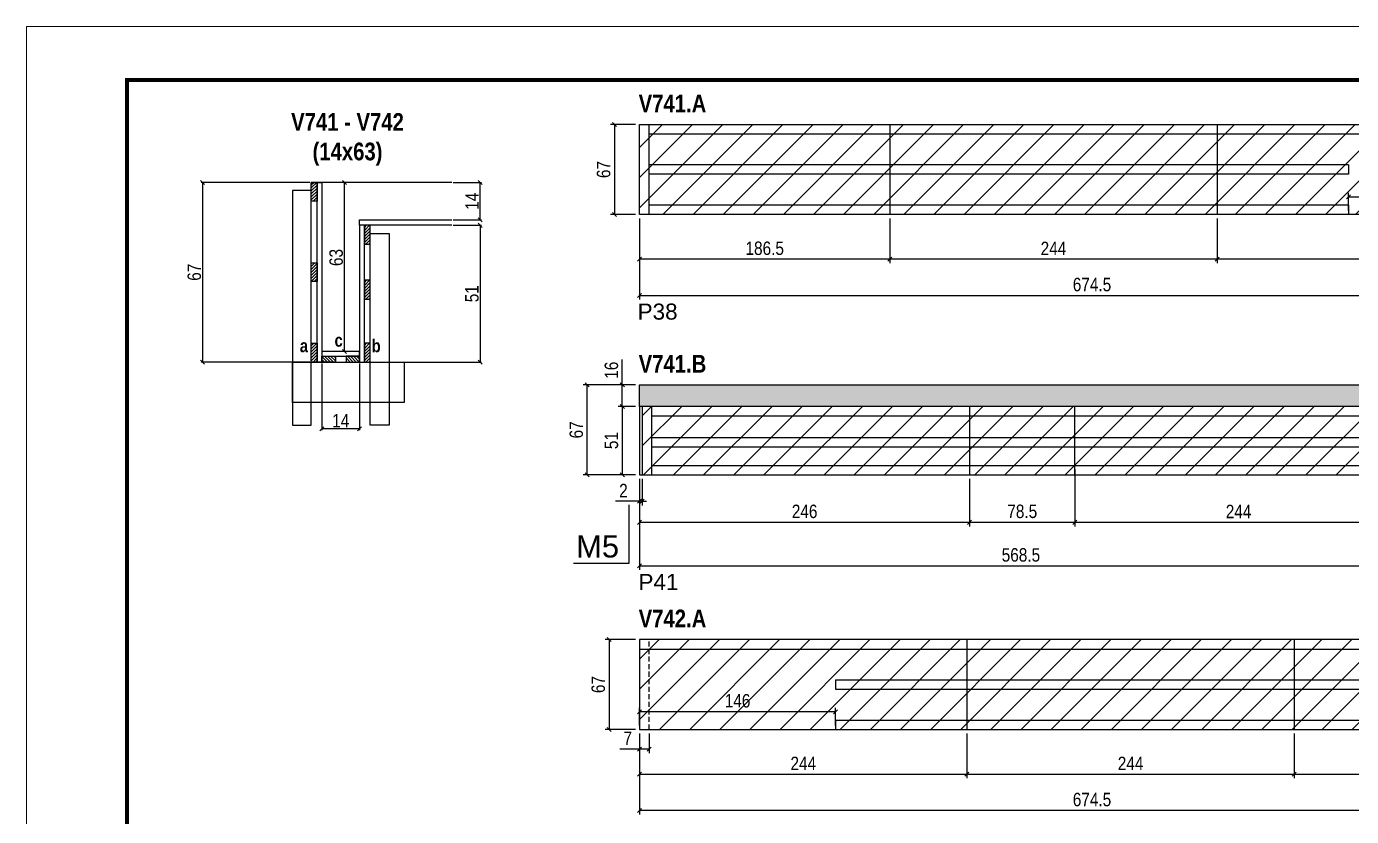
# Model space of a CAD drawing. Extents: x 3309 to 9563, y -2522 to 14608.
# Drawn here: x 8078 to 9066, y 10573 to 11162 of the extents above; entities that cross this region are included whole.
import ezdxf

# ---------------------------------------------------------------- set-up
doc = ezdxf.new("R2010")
doc.units = 0
doc.header["$PDMODE"] = 35
doc.header["$PDSIZE"] = -10
doc.linetypes.add('DASHED', pattern=[0.75, 0.5, -0.25])
doc.linetypes.add('HIDDEN', pattern=[0.375, 0.25, -0.125])
for name, color, linetype in [('5', 5, 'Continuous'), ('COTA', 241, 'Continuous'), ('detalhes', 4, 'Continuous'), ('NOMENCLATURA', 7, 'Continuous'), ('Painéis', 200, 'Continuous'), ('SARR_2.2x7', 40, 'Continuous'), ('SARR_3.5x7', 81, 'Continuous')]:
    doc.layers.add(name, color=color, linetype=linetype)
for name, color, linetype, lineweight in [('CONCRETO', 251, 'Continuous', 25), ('Folhas', 255, 'Continuous', 9), ('Hachura', 251, 'Continuous', 9), ('SARRAFO DE PRESSAO', 251, 'DASHED', 9)]:
    doc.layers.add(name, color=color, linetype=linetype, lineweight=lineweight)
doc.styles.add('COTA TECNICA', font='techl___.ttf', dxfattribs={"height": 10})
doc.styles.add('COTA TECNICA 2X', font='techl___.ttf', dxfattribs={"height": 10})
doc.styles.get("Standard").update_dxf_attribs({"font": 'arial.ttf'})
doc.styles.add('TECNICA', font='techb___.ttf', dxfattribs={"height": 10})
doc.dimstyles.new('PAINEL', dxfattribs={"dimtxt": 10, "dimasz": 3, "dimexe": 3, "dimexo": 3, "dimgap": 3, "dimtad": 1, "dimdec": 1, "dimzin": 12, "dimdsep": 46, "dimtxsty": 'COTA TECNICA', "dimblk1": 'OBLIQUE', "dimblk2": 'OBLIQUE', "dimsah": 1, "dimcen": 0.9, "dimclrd": 4, "dimclre": 4, "dimclrt": 240, "dimadec": 1, "dimazin": 3, "dimtfac": 1, "dimtdec": 1, "dimtmove": 0, "dimatfit": 3, "dimfxl": 1, "dimtolj": 1, "dimtzin": 12, "dimarcsym": 0})
doc.dimstyles.new('SECAO', dxfattribs={"dimscale": 0.333333, "dimtxt": 5, "dimasz": 9, "dimexe": 3, "dimexo": 3, "dimgap": 3, "dimtad": 1, "dimdec": 1, "dimlfac": 0.5, "dimzin": 12, "dimdsep": 46, "dimtxsty": 'COTA TECNICA 2X', "dimblk1": 'OBLIQUE', "dimblk2": 'OBLIQUE', "dimsah": 1, "dimcen": 0.9, "dimclrd": 4, "dimclre": 4, "dimclrt": 240, "dimadec": 1, "dimazin": 3, "dimtfac": 1, "dimtdec": 1, "dimtmove": 0, "dimatfit": 3, "dimfxl": 1, "dimtolj": 1, "dimtzin": 12, "dimarcsym": 0})

# ---------------------------------------------------------------- blocks, each defined once
blk = doc.blocks.new('9999999999')
at = {"layer": 'Folhas'}
blk.add_lwpolyline([(98138.98, 34190.21), (99623.98, 34190.21), (99623.98, 35240.21), (98138.98, 35240.21)], close=True, dxfattribs=at)
at = {"layer": 'Folhas', "color": 30, "const_width": 3}
blk.add_lwpolyline([(98213.98, 34230.21), (99583.98, 34230.21), (99583.98, 35200.21), (98213.98, 35200.21)], close=True, dxfattribs=at)
blk = doc.blocks.new('_Oblique')
at = {"color": 0, "linetype": 'ByBlock', "lineweight": -2}
blk.add_line((-0.5, -0.5), (0.5, 0.5), dxfattribs=at)
blk = doc.blocks.new('*D2366')
at = {"layer": 'COTA', "color": 4, "lineweight": -2, "transparency": 16777216}
for p, q in [((8298.15, 10910.82), (8298.15, 10861.07)), ((8326.15, 10910.82), (8326.15, 10861.07)), ((8326.15, 10862.07), (8298.15, 10862.07))]:
    blk.add_line(p, q, dxfattribs=at)
at = {"layer": 'Defpoints', "color": 0, "transparency": 16777216}
for p in [(8298.15, 10911.82), (8326.15, 10911.82), (8298.15, 10862.07)]:
    blk.add_point(p, dxfattribs=at)
at = {"layer": 'COTA', "color": 4, "lineweight": -2, "transparency": 16777216, "xscale": 3, "yscale": 3, "zscale": 3, "rotation": 180}
blk.add_blockref('_Oblique', (8298.15, 10862.07), dxfattribs=at)
at = {"layer": 'COTA', "color": 4, "lineweight": -2, "transparency": 16777216, "xscale": 3, "yscale": 3, "zscale": 3}
blk.add_blockref('_Oblique', (8326.15, 10862.07), dxfattribs=at)
at = {"layer": 'COTA', "color": 240, "transparency": 16777216, "insert": (8312.15, 10868.15), "char_height": 10, "attachment_point": 5, "style": 'COTA TECNICA 2X'}
blk.add_mtext('\\A1;14', dxfattribs=at)
blk = doc.blocks.new('*D2367')
at = {"layer": 'COTA', "color": 4, "lineweight": -2, "transparency": 16777216}
for p, q in [((8289.15, 11045.82), (8208.1, 11045.82)), ((8209.1, 11045.82), (8209.1, 10911.82)), ((8289.15, 10911.82), (8208.1, 10911.82))]:
    blk.add_line(p, q, dxfattribs=at)
at = {"layer": 'Defpoints', "color": 0, "transparency": 16777216}
for p in [(8290.15, 11045.82, 0), (8209.1, 10911.82), (8290.15, 10911.82, 0)]:
    blk.add_point(p, dxfattribs=at)
at = {"layer": 'COTA', "color": 4, "lineweight": -2, "transparency": 16777216, "xscale": 3, "yscale": 3, "zscale": 3}
for p, rotation in [((8209.1, 11045.82), 90), ((8209.1, 10911.82), 270)]:
    blk.add_blockref('_Oblique', p, dxfattribs=dict(at, rotation=rotation))
at = {"layer": 'COTA', "color": 240, "transparency": 16777216, "insert": (8203, 10978.82), "char_height": 10, "attachment_point": 5, "rotation": 90, "style": 'COTA TECNICA 2X'}
blk.add_mtext('\\A1;67', dxfattribs=at)
blk = doc.blocks.new('*D2368')
at = {"layer": 'COTA', "color": 4, "lineweight": -2, "transparency": 16777216}
for p, q in [((8395.85, 11013.82), (8417.07, 11013.82)), ((8416.07, 11013.82), (8416.07, 10911.82)), ((8335.15, 10911.82), (8417.07, 10911.82))]:
    blk.add_line(p, q, dxfattribs=at)
at = {"layer": 'Defpoints', "color": 0, "transparency": 16777216}
for p in [(8394.85, 11013.82), (8334.15, 10911.82, 0), (8416.07, 10911.82)]:
    blk.add_point(p, dxfattribs=at)
at = {"layer": 'COTA', "color": 4, "lineweight": -2, "transparency": 16777216, "xscale": 3, "yscale": 3, "zscale": 3}
for p, rotation in [((8416.07, 11013.82), 90), ((8416.07, 10911.82), 270)]:
    blk.add_blockref('_Oblique', p, dxfattribs=dict(at, rotation=rotation))
at = {"layer": 'COTA', "color": 240, "transparency": 16777216, "insert": (8409.96, 10962.82), "char_height": 10, "attachment_point": 5, "rotation": 90, "style": 'COTA TECNICA 2X'}
blk.add_mtext('\\A1;51', dxfattribs=at)
blk = doc.blocks.new('*D2369')
at = {"layer": 'COTA', "color": 4, "lineweight": -2, "transparency": 16777216}
for p, q in [((8325.15, 11045.82), (8313.98, 11045.82)), ((8314.98, 10919.82), (8314.98, 11045.82)), ((8325.15, 10919.82), (8313.98, 10919.82))]:
    blk.add_line(p, q, dxfattribs=at)
at = {"layer": 'Defpoints', "color": 0, "transparency": 16777216}
for p in [(8314.98, 11045.82), (8326.15, 11045.82), (8326.15, 10919.82)]:
    blk.add_point(p, dxfattribs=at)
at = {"layer": 'COTA', "color": 4, "lineweight": -2, "transparency": 16777216, "xscale": 3, "yscale": 3, "zscale": 3}
for p, rotation in [((8314.98, 11045.82), 90), ((8314.98, 10919.82), 270)]:
    blk.add_blockref('_Oblique', p, dxfattribs=dict(at, rotation=rotation))
at = {"layer": 'COTA', "color": 240, "transparency": 16777216, "insert": (8308.76, 10989.82), "char_height": 10, "attachment_point": 5, "rotation": 90, "style": 'COTA TECNICA 2X'}
blk.add_mtext('\\A1;63', dxfattribs=at)
blk = doc.blocks.new('*D2370')
at = {"layer": 'COTA', "color": 4, "lineweight": -2, "transparency": 16777216}
for p, q in [((8395.85, 11045.82), (8417.07, 11045.82)), ((8416.07, 11017.82), (8416.07, 11045.82)), ((8395.85, 11017.82), (8417.07, 11017.82))]:
    blk.add_line(p, q, dxfattribs=at)
at = {"layer": 'Defpoints', "color": 0, "transparency": 16777216}
for p in [(8394.85, 11045.82), (8416.07, 11045.82), (8394.85, 11017.82)]:
    blk.add_point(p, dxfattribs=at)
at = {"layer": 'COTA', "color": 4, "lineweight": -2, "transparency": 16777216, "xscale": 3, "yscale": 3, "zscale": 3}
for p, rotation in [((8416.07, 11045.82), 90), ((8416.07, 11017.82), 270)]:
    blk.add_blockref('_Oblique', p, dxfattribs=dict(at, rotation=rotation))
at = {"layer": 'COTA', "color": 240, "transparency": 16777216, "insert": (8410, 11031.82), "char_height": 10, "attachment_point": 5, "rotation": 90, "style": 'COTA TECNICA 2X'}
blk.add_mtext('\\A1;14', dxfattribs=at)
blk = doc.blocks.new('*D2375')
at = {"layer": 'COTA', "color": 4, "lineweight": -2, "transparency": 16777216}
for p, q in [((8965.46, 11018.92), (8965.46, 10985.52)), ((9209.46, 11018.92), (9209.46, 10985.52)), ((9209.46, 10988.52), (8965.46, 10988.52))]:
    blk.add_line(p, q, dxfattribs=at)
at = {"layer": 'Defpoints', "color": 0, "transparency": 16777216}
for p in [(8965.46, 11021.92), (9209.46, 11021.92), (8965.46, 10988.52)]:
    blk.add_point(p, dxfattribs=at)
at = {"layer": 'COTA', "color": 4, "lineweight": -2, "transparency": 16777216, "xscale": 3, "yscale": 3, "zscale": 3, "rotation": 180}
blk.add_blockref('_Oblique', (8965.46, 10988.52), dxfattribs=at)
at = {"layer": 'COTA', "color": 4, "lineweight": -2, "transparency": 16777216, "xscale": 3, "yscale": 3, "zscale": 3}
blk.add_blockref('_Oblique', (9209.46, 10988.52), dxfattribs=at)
at = {"layer": 'COTA', "color": 240, "transparency": 16777216, "insert": (9087.46, 10996.59), "char_height": 10, "attachment_point": 5, "style": 'COTA TECNICA'}
blk.add_mtext('\\A1;244', dxfattribs=at)
blk = doc.blocks.new('*D2376')
at = {"layer": 'COTA', "color": 4, "lineweight": -2, "transparency": 16777216}
for p, q in [((8721.46, 11018.92), (8721.46, 10985.52)), ((8965.46, 11018.92), (8965.46, 10985.52)), ((8965.46, 10988.52), (8721.46, 10988.52))]:
    blk.add_line(p, q, dxfattribs=at)
at = {"layer": 'Defpoints', "color": 0, "transparency": 16777216}
for p in [(8721.46, 11021.92), (8965.46, 11021.92), (8721.46, 10988.52)]:
    blk.add_point(p, dxfattribs=at)
at = {"layer": 'COTA', "color": 4, "lineweight": -2, "transparency": 16777216, "xscale": 3, "yscale": 3, "zscale": 3, "rotation": 180}
blk.add_blockref('_Oblique', (8721.46, 10988.52), dxfattribs=at)
at = {"layer": 'COTA', "color": 4, "lineweight": -2, "transparency": 16777216, "xscale": 3, "yscale": 3, "zscale": 3}
blk.add_blockref('_Oblique', (8965.46, 10988.52), dxfattribs=at)
at = {"layer": 'COTA', "color": 240, "transparency": 16777216, "insert": (8843.46, 10996.59), "char_height": 10, "attachment_point": 5, "style": 'COTA TECNICA'}
blk.add_mtext('\\A1;244', dxfattribs=at)
blk = doc.blocks.new('*D2377')
at = {"layer": 'COTA', "color": 4, "lineweight": -2, "transparency": 16777216}
for p, q in [((8534.96, 11018.92), (8534.96, 10985.52)), ((8721.46, 11018.92), (8721.46, 10985.52)), ((8721.46, 10988.52), (8534.96, 10988.52))]:
    blk.add_line(p, q, dxfattribs=at)
at = {"layer": 'Defpoints', "color": 0, "transparency": 16777216}
for p in [(8534.96, 11021.92), (8721.46, 11021.92), (8534.96, 10988.52)]:
    blk.add_point(p, dxfattribs=at)
at = {"layer": 'COTA', "color": 4, "lineweight": -2, "transparency": 16777216, "xscale": 3, "yscale": 3, "zscale": 3, "rotation": 180}
blk.add_blockref('_Oblique', (8534.96, 10988.52), dxfattribs=at)
at = {"layer": 'COTA', "color": 4, "lineweight": -2, "transparency": 16777216, "xscale": 3, "yscale": 3, "zscale": 3}
blk.add_blockref('_Oblique', (8721.46, 10988.52), dxfattribs=at)
at = {"layer": 'COTA', "color": 240, "transparency": 16777216, "insert": (8628.21, 10996.65), "char_height": 10, "attachment_point": 5, "style": 'COTA TECNICA'}
blk.add_mtext('\\A1;186.5', dxfattribs=at)
blk = doc.blocks.new('*D2378')
at = {"layer": 'COTA', "color": 4, "lineweight": -2, "transparency": 16777216}
for p, q in [((8534.96, 11018.92), (8534.96, 10958.49)), ((9209.46, 11018.92), (9209.46, 10958.49)), ((8534.96, 10961.49), (9209.46, 10961.49))]:
    blk.add_line(p, q, dxfattribs=at)
at = {"layer": 'Defpoints', "color": 0, "transparency": 16777216}
for p in [(8534.96, 11021.92), (9209.46, 11021.92), (9209.46, 10961.49)]:
    blk.add_point(p, dxfattribs=at)
at = {"layer": 'COTA', "color": 4, "lineweight": -2, "transparency": 16777216, "xscale": 3, "yscale": 3, "zscale": 3, "rotation": 180}
blk.add_blockref('_Oblique', (8534.96, 10961.49), dxfattribs=at)
at = {"layer": 'COTA', "color": 4, "lineweight": -2, "transparency": 16777216, "xscale": 3, "yscale": 3, "zscale": 3}
blk.add_blockref('_Oblique', (9209.46, 10961.49), dxfattribs=at)
at = {"layer": 'COTA', "color": 240, "transparency": 16777216, "insert": (8872.21, 10969.6), "char_height": 10, "attachment_point": 5, "style": 'COTA TECNICA'}
blk.add_mtext('\\A1;674.5', dxfattribs=at)
blk = doc.blocks.new('*D2379')
at = {"layer": 'COTA', "color": 4, "lineweight": -2, "transparency": 16777216}
for p, q in [((8531.96, 11088.92), (8513.24, 11088.92)), ((8516.24, 11088.92), (8516.24, 11021.92)), ((8531.96, 11021.92), (8513.24, 11021.92))]:
    blk.add_line(p, q, dxfattribs=at)
at = {"layer": 'Defpoints', "color": 0, "transparency": 16777216}
for p in [(8534.96, 11088.92), (8516.24, 11021.92), (8534.96, 11021.92)]:
    blk.add_point(p, dxfattribs=at)
at = {"layer": 'COTA', "color": 4, "lineweight": -2, "transparency": 16777216, "xscale": 3, "yscale": 3, "zscale": 3}
for p, rotation in [((8516.24, 11088.92), 90), ((8516.24, 11021.92), 270)]:
    blk.add_blockref('_Oblique', p, dxfattribs=dict(at, rotation=rotation))
at = {"layer": 'COTA', "color": 240, "transparency": 16777216, "insert": (8508.14, 11055.42), "char_height": 10, "attachment_point": 5, "rotation": 90, "style": 'COTA TECNICA'}
blk.add_mtext('\\A1;67', dxfattribs=at)
blk = doc.blocks.new('*D2380')
at = {"layer": 'COTA', "color": 4, "lineweight": -2, "transparency": 16777216}
for p, q in [((9063.46, 11024.92), (9063.46, 11038.15)), ((9063.46, 11035.15), (9209.46, 11035.15)), ((9209.46, 11024.92), (9209.46, 11038.15))]:
    blk.add_line(p, q, dxfattribs=at)
at = {"layer": 'Defpoints', "color": 0, "transparency": 16777216}
for p in [(9209.46, 11035.15), (9063.46, 11021.92), (9209.46, 11021.92)]:
    blk.add_point(p, dxfattribs=at)
at = {"layer": 'COTA', "color": 4, "lineweight": -2, "transparency": 16777216, "xscale": 3, "yscale": 3, "zscale": 3, "rotation": 180}
blk.add_blockref('_Oblique', (9063.46, 11035.15), dxfattribs=at)
at = {"layer": 'COTA', "color": 4, "lineweight": -2, "transparency": 16777216, "xscale": 3, "yscale": 3, "zscale": 3}
blk.add_blockref('_Oblique', (9209.46, 11035.15), dxfattribs=at)
at = {"layer": 'COTA', "color": 240, "transparency": 16777216, "insert": (9136.46, 11043.25), "char_height": 10, "attachment_point": 5, "style": 'COTA TECNICA'}
blk.add_mtext('\\A1;146', dxfattribs=at)
blk = doc.blocks.new('*D2382')
at = {"layer": 'COTA', "color": 4, "lineweight": -2, "transparency": 16777216}
for p, q in [((8534.96, 10824.75), (8534.96, 10756.8)), ((9103.46, 10824.75), (9103.46, 10756.8)), ((8534.96, 10759.8), (9103.46, 10759.8))]:
    blk.add_line(p, q, dxfattribs=at)
at = {"layer": 'Defpoints', "color": 0, "transparency": 16777216}
for p in [(8534.96, 10827.75), (9103.46, 10827.75), (9103.46, 10759.8)]:
    blk.add_point(p, dxfattribs=at)
at = {"layer": 'COTA', "color": 4, "lineweight": -2, "transparency": 16777216, "xscale": 3, "yscale": 3, "zscale": 3, "rotation": 180}
blk.add_blockref('_Oblique', (8534.96, 10759.8), dxfattribs=at)
at = {"layer": 'COTA', "color": 4, "lineweight": -2, "transparency": 16777216, "xscale": 3, "yscale": 3, "zscale": 3}
blk.add_blockref('_Oblique', (9103.46, 10759.8), dxfattribs=at)
at = {"layer": 'COTA', "color": 240, "transparency": 16777216, "insert": (8819.21, 10767.93), "char_height": 10, "attachment_point": 5, "style": 'COTA TECNICA'}
blk.add_mtext('\\A1;568.5', dxfattribs=at)
blk = doc.blocks.new('*D2383')
at = {"layer": 'COTA', "color": 4, "lineweight": -2, "transparency": 16777216}
for p, q in [((8534.96, 10824.75), (8534.96, 10789.29)), ((8780.96, 10824.75), (8780.96, 10789.29)), ((8534.96, 10792.29), (8780.96, 10792.29))]:
    blk.add_line(p, q, dxfattribs=at)
at = {"layer": 'Defpoints', "color": 0, "transparency": 16777216}
for p in [(8534.96, 10827.75), (8780.96, 10827.75), (8780.96, 10792.29)]:
    blk.add_point(p, dxfattribs=at)
at = {"layer": 'COTA', "color": 4, "lineweight": -2, "transparency": 16777216, "xscale": 3, "yscale": 3, "zscale": 3, "rotation": 180}
blk.add_blockref('_Oblique', (8534.96, 10792.29), dxfattribs=at)
at = {"layer": 'COTA', "color": 4, "lineweight": -2, "transparency": 16777216, "xscale": 3, "yscale": 3, "zscale": 3}
blk.add_blockref('_Oblique', (8780.96, 10792.29), dxfattribs=at)
at = {"layer": 'COTA', "color": 240, "transparency": 16777216, "insert": (8657.96, 10800.39), "char_height": 10, "attachment_point": 5, "style": 'COTA TECNICA'}
blk.add_mtext('\\A1;246', dxfattribs=at)
blk = doc.blocks.new('*D2371')
at = {"layer": 'COTA', "color": 4, "lineweight": -2, "transparency": 16777216}
for p, q in [((8859.46, 10831.75), (8859.46, 10789.29)), ((9103.46, 10824.75), (9103.46, 10789.29)), ((8859.46, 10792.29), (9103.46, 10792.29))]:
    blk.add_line(p, q, dxfattribs=at)
at = {"layer": 'Defpoints', "color": 0, "transparency": 16777216}
for p in [(8859.46, 10834.75), (9103.46, 10827.75), (9103.46, 10792.29)]:
    blk.add_point(p, dxfattribs=at)
at = {"layer": 'COTA', "color": 4, "lineweight": -2, "transparency": 16777216, "xscale": 3, "yscale": 3, "zscale": 3, "rotation": 180}
blk.add_blockref('_Oblique', (8859.46, 10792.29), dxfattribs=at)
at = {"layer": 'COTA', "color": 4, "lineweight": -2, "transparency": 16777216, "xscale": 3, "yscale": 3, "zscale": 3}
blk.add_blockref('_Oblique', (9103.46, 10792.29), dxfattribs=at)
at = {"layer": 'COTA', "color": 240, "transparency": 16777216, "insert": (8981.46, 10800.36), "char_height": 10, "attachment_point": 5, "style": 'COTA TECNICA'}
blk.add_mtext('\\A1;244', dxfattribs=at)
blk = doc.blocks.new('*D2384')
at = {"layer": 'COTA', "color": 4, "lineweight": -2, "transparency": 16777216}
for p, q in [((8531.96, 10878.75), (8519.06, 10878.75)), ((8522.06, 10878.75), (8522.06, 10827.75)), ((8531.96, 10827.75), (8519.06, 10827.75))]:
    blk.add_line(p, q, dxfattribs=at)
at = {"layer": 'Defpoints', "color": 0, "transparency": 16777216}
for p in [(8534.96, 10878.75), (8522.06, 10827.75), (8534.96, 10827.75)]:
    blk.add_point(p, dxfattribs=at)
at = {"layer": 'COTA', "color": 4, "lineweight": -2, "transparency": 16777216, "xscale": 3, "yscale": 3, "zscale": 3}
for p, rotation in [((8522.06, 10878.75), 90), ((8522.06, 10827.75), 270)]:
    blk.add_blockref('_Oblique', p, dxfattribs=dict(at, rotation=rotation))
at = {"layer": 'COTA', "color": 240, "transparency": 16777216, "insert": (8513.95, 10853.25), "char_height": 10, "attachment_point": 5, "rotation": 90, "style": 'COTA TECNICA'}
blk.add_mtext('\\A1;51', dxfattribs=at)
blk = doc.blocks.new('*D2385')
at = {"layer": 'COTA', "color": 4, "lineweight": -2, "transparency": 16777216}
for p, q in [((8522.06, 10894.75), (8522.06, 10913.76)), ((8531.96, 10894.75), (8519.06, 10894.75)), ((8522.06, 10878.75), (8522.06, 10894.75)), ((8531.96, 10878.75), (8519.06, 10878.75))]:
    blk.add_line(p, q, dxfattribs=at)
at = {"layer": 'Defpoints', "color": 0, "transparency": 16777216}
for p in [(8522.06, 10894.75), (8534.96, 10894.75), (8534.96, 10878.75)]:
    blk.add_point(p, dxfattribs=at)
at = {"layer": 'COTA', "color": 4, "lineweight": -2, "transparency": 16777216, "xscale": 3, "yscale": 3, "zscale": 3}
for p, rotation in [((8522.06, 10894.75), 90), ((8522.06, 10878.75), 270)]:
    blk.add_blockref('_Oblique', p, dxfattribs=dict(at, rotation=rotation))
at = {"layer": 'COTA', "color": 240, "transparency": 16777216, "insert": (8513.96, 10905.75), "char_height": 10, "attachment_point": 5, "rotation": 90, "style": 'COTA TECNICA'}
blk.add_mtext('\\A1;16', dxfattribs=at)
blk = doc.blocks.new('*D2386')
at = {"layer": 'COTA', "color": 4, "lineweight": -2, "transparency": 16777216}
for p, q in [((8531.96, 10894.75), (8492.89, 10894.75)), ((8495.89, 10827.75), (8495.89, 10894.75)), ((8531.96, 10827.75), (8492.89, 10827.75))]:
    blk.add_line(p, q, dxfattribs=at)
at = {"layer": 'Defpoints', "color": 0, "transparency": 16777216}
for p in [(8495.89, 10894.75), (8534.96, 10894.75), (8534.96, 10827.75)]:
    blk.add_point(p, dxfattribs=at)
at = {"layer": 'COTA', "color": 4, "lineweight": -2, "transparency": 16777216, "xscale": 3, "yscale": 3, "zscale": 3}
for p, rotation in [((8495.89, 10894.75), 90), ((8495.89, 10827.75), 270)]:
    blk.add_blockref('_Oblique', p, dxfattribs=dict(at, rotation=rotation))
at = {"layer": 'COTA', "color": 240, "transparency": 16777216, "insert": (8487.79, 10861.25), "char_height": 10, "attachment_point": 5, "rotation": 90, "style": 'COTA TECNICA'}
blk.add_mtext('\\A1;67', dxfattribs=at)
blk = doc.blocks.new('*D2372')
at = {"layer": 'COTA', "color": 4, "lineweight": -2, "transparency": 16777216}
for p, q in [((8534.96, 10824.75), (8534.96, 10804.96)), ((8536.96, 10824.75), (8536.96, 10804.96)), ((8534.96, 10807.96), (8516.85, 10807.96)), ((8536.96, 10807.96), (8534.96, 10807.96)), ((8536.96, 10807.96), (8539.96, 10807.96))]:
    blk.add_line(p, q, dxfattribs=at)
at = {"layer": 'Defpoints', "color": 0, "transparency": 16777216}
for p in [(8534.96, 10827.75), (8536.96, 10827.75), (8534.96, 10807.96)]:
    blk.add_point(p, dxfattribs=at)
at = {"layer": 'COTA', "color": 4, "lineweight": -2, "transparency": 16777216, "xscale": 3, "yscale": 3, "zscale": 3}
blk.add_blockref('_Oblique', (8534.96, 10807.96), dxfattribs=at)
at = {"layer": 'COTA', "color": 4, "lineweight": -2, "transparency": 16777216, "xscale": 3, "yscale": 3, "zscale": 3, "rotation": 180}
blk.add_blockref('_Oblique', (8536.96, 10807.96), dxfattribs=at)
at = {"layer": 'COTA', "color": 240, "transparency": 16777216, "insert": (8522.9, 10815.96), "char_height": 10, "attachment_point": 5, "style": 'COTA TECNICA'}
blk.add_mtext('\\A1;2', dxfattribs=at)
blk = doc.blocks.new('*D2387')
at = {"layer": 'COTA', "color": 4, "lineweight": -2, "transparency": 16777216}
for p, q in [((8780.96, 10824.75), (8780.96, 10789.29)), ((8859.46, 10824.75), (8859.46, 10789.29)), ((8780.96, 10792.29), (8859.46, 10792.29))]:
    blk.add_line(p, q, dxfattribs=at)
at = {"layer": 'Defpoints', "color": 0, "transparency": 16777216}
for p in [(8780.96, 10827.75), (8859.46, 10827.75), (8859.46, 10792.29)]:
    blk.add_point(p, dxfattribs=at)
at = {"layer": 'COTA', "color": 4, "lineweight": -2, "transparency": 16777216, "xscale": 3, "yscale": 3, "zscale": 3, "rotation": 180}
blk.add_blockref('_Oblique', (8780.96, 10792.29), dxfattribs=at)
at = {"layer": 'COTA', "color": 4, "lineweight": -2, "transparency": 16777216, "xscale": 3, "yscale": 3, "zscale": 3}
blk.add_blockref('_Oblique', (8859.46, 10792.29), dxfattribs=at)
at = {"layer": 'COTA', "color": 240, "transparency": 16777216, "insert": (8820.21, 10800.42), "char_height": 10, "attachment_point": 5, "style": 'COTA TECNICA'}
blk.add_mtext('\\A1;78.5', dxfattribs=at)
blk = doc.blocks.new('*D2388')
at = {"layer": 'COTA', "color": 4, "lineweight": -2, "transparency": 16777216}
for p, q in [((8534.96, 10634.79), (8534.96, 10601.39)), ((8778.96, 10634.79), (8778.96, 10601.39)), ((8534.96, 10604.39), (8778.96, 10604.39))]:
    blk.add_line(p, q, dxfattribs=at)
at = {"layer": 'Defpoints', "color": 0, "transparency": 16777216}
for p in [(8534.96, 10637.79), (8778.96, 10637.79), (8778.96, 10604.39)]:
    blk.add_point(p, dxfattribs=at)
at = {"layer": 'COTA', "color": 4, "lineweight": -2, "transparency": 16777216, "xscale": 3, "yscale": 3, "zscale": 3, "rotation": 180}
blk.add_blockref('_Oblique', (8534.96, 10604.39), dxfattribs=at)
at = {"layer": 'COTA', "color": 4, "lineweight": -2, "transparency": 16777216, "xscale": 3, "yscale": 3, "zscale": 3}
blk.add_blockref('_Oblique', (8778.96, 10604.39), dxfattribs=at)
at = {"layer": 'COTA', "color": 240, "transparency": 16777216, "insert": (8656.96, 10612.46), "char_height": 10, "attachment_point": 5, "style": 'COTA TECNICA'}
blk.add_mtext('\\A1;244', dxfattribs=at)
blk = doc.blocks.new('*D2389')
at = {"layer": 'COTA', "color": 4, "lineweight": -2, "transparency": 16777216}
for p, q in [((8778.96, 10634.79), (8778.96, 10601.39)), ((9022.96, 10634.79), (9022.96, 10601.39)), ((8778.96, 10604.39), (9022.96, 10604.39))]:
    blk.add_line(p, q, dxfattribs=at)
at = {"layer": 'Defpoints', "color": 0, "transparency": 16777216}
for p in [(8778.96, 10637.79), (9022.96, 10637.79), (9022.96, 10604.39)]:
    blk.add_point(p, dxfattribs=at)
at = {"layer": 'COTA', "color": 4, "lineweight": -2, "transparency": 16777216, "xscale": 3, "yscale": 3, "zscale": 3, "rotation": 180}
blk.add_blockref('_Oblique', (8778.96, 10604.39), dxfattribs=at)
at = {"layer": 'COTA', "color": 4, "lineweight": -2, "transparency": 16777216, "xscale": 3, "yscale": 3, "zscale": 3}
blk.add_blockref('_Oblique', (9022.96, 10604.39), dxfattribs=at)
at = {"layer": 'COTA', "color": 240, "transparency": 16777216, "insert": (8900.96, 10612.46), "char_height": 10, "attachment_point": 5, "style": 'COTA TECNICA'}
blk.add_mtext('\\A1;244', dxfattribs=at)
blk = doc.blocks.new('*D2390')
at = {"layer": 'COTA', "color": 4, "lineweight": -2, "transparency": 16777216}
for p, q in [((9022.96, 10634.79), (9022.96, 10601.39)), ((9209.46, 10634.79), (9209.46, 10601.39)), ((9022.96, 10604.39), (9209.46, 10604.39))]:
    blk.add_line(p, q, dxfattribs=at)
at = {"layer": 'Defpoints', "color": 0, "transparency": 16777216}
for p in [(9022.96, 10637.79), (9209.46, 10637.79), (9209.46, 10604.39)]:
    blk.add_point(p, dxfattribs=at)
at = {"layer": 'COTA', "color": 4, "lineweight": -2, "transparency": 16777216, "xscale": 3, "yscale": 3, "zscale": 3, "rotation": 180}
blk.add_blockref('_Oblique', (9022.96, 10604.39), dxfattribs=at)
at = {"layer": 'COTA', "color": 4, "lineweight": -2, "transparency": 16777216, "xscale": 3, "yscale": 3, "zscale": 3}
blk.add_blockref('_Oblique', (9209.46, 10604.39), dxfattribs=at)
at = {"layer": 'COTA', "color": 240, "transparency": 16777216, "insert": (9116.21, 10612.52), "char_height": 10, "attachment_point": 5, "style": 'COTA TECNICA'}
blk.add_mtext('\\A1;186.5', dxfattribs=at)
blk = doc.blocks.new('*D2391')
at = {"layer": 'COTA', "color": 4, "lineweight": -2, "transparency": 16777216}
for p, q in [((8534.96, 10634.79), (8534.96, 10574.36)), ((9209.46, 10634.79), (9209.46, 10574.36)), ((9209.46, 10577.36), (8534.96, 10577.36))]:
    blk.add_line(p, q, dxfattribs=at)
at = {"layer": 'Defpoints', "color": 0, "transparency": 16777216}
for p in [(8534.96, 10637.79), (9209.46, 10637.79), (8534.96, 10577.36)]:
    blk.add_point(p, dxfattribs=at)
at = {"layer": 'COTA', "color": 4, "lineweight": -2, "transparency": 16777216, "xscale": 3, "yscale": 3, "zscale": 3, "rotation": 180}
blk.add_blockref('_Oblique', (8534.96, 10577.36), dxfattribs=at)
at = {"layer": 'COTA', "color": 4, "lineweight": -2, "transparency": 16777216, "xscale": 3, "yscale": 3, "zscale": 3}
blk.add_blockref('_Oblique', (9209.46, 10577.36), dxfattribs=at)
at = {"layer": 'COTA', "color": 240, "transparency": 16777216, "insert": (8872.21, 10585.47), "char_height": 10, "attachment_point": 5, "style": 'COTA TECNICA'}
blk.add_mtext('\\A1;674.5', dxfattribs=at)
blk = doc.blocks.new('*D2392')
at = {"layer": 'COTA', "color": 4, "lineweight": -2, "transparency": 16777216}
for p, q in [((8534.96, 10640.79), (8534.96, 10654.02)), ((8680.96, 10651.02), (8534.96, 10651.02)), ((8680.96, 10640.79), (8680.96, 10654.02))]:
    blk.add_line(p, q, dxfattribs=at)
at = {"layer": 'Defpoints', "color": 0, "transparency": 16777216}
for p in [(8534.96, 10651.02), (8534.96, 10637.79), (8680.96, 10637.79)]:
    blk.add_point(p, dxfattribs=at)
at = {"layer": 'COTA', "color": 4, "lineweight": -2, "transparency": 16777216, "xscale": 3, "yscale": 3, "zscale": 3, "rotation": 180}
blk.add_blockref('_Oblique', (8534.96, 10651.02), dxfattribs=at)
at = {"layer": 'COTA', "color": 4, "lineweight": -2, "transparency": 16777216, "xscale": 3, "yscale": 3, "zscale": 3}
blk.add_blockref('_Oblique', (8680.96, 10651.02), dxfattribs=at)
at = {"layer": 'COTA', "color": 240, "transparency": 16777216, "insert": (8607.96, 10659.12), "char_height": 10, "attachment_point": 5, "style": 'COTA TECNICA'}
blk.add_mtext('\\A1;146', dxfattribs=at)
blk = doc.blocks.new('*D2393')
at = {"layer": 'COTA', "color": 4, "lineweight": -2, "transparency": 16777216}
for p, q in [((8534.96, 10634.79), (8534.96, 10620.1)), ((8541.96, 10634.79), (8541.96, 10620.1)), ((8534.96, 10623.1), (8520.23, 10623.1)), ((8541.96, 10623.1), (8534.96, 10623.1))]:
    blk.add_line(p, q, dxfattribs=at)
at = {"layer": 'Defpoints', "color": 0, "transparency": 16777216}
for p in [(8534.96, 10637.79), (8541.96, 10637.79), (8534.96, 10623.1)]:
    blk.add_point(p, dxfattribs=at)
at = {"layer": 'COTA', "color": 4, "lineweight": -2, "transparency": 16777216, "xscale": 3, "yscale": 3, "zscale": 3, "rotation": 180}
blk.add_blockref('_Oblique', (8534.96, 10623.1), dxfattribs=at)
at = {"layer": 'COTA', "color": 4, "lineweight": -2, "transparency": 16777216, "xscale": 3, "yscale": 3, "zscale": 3}
blk.add_blockref('_Oblique', (8541.96, 10623.1), dxfattribs=at)
at = {"layer": 'COTA', "color": 240, "transparency": 16777216, "insert": (8526.09, 10631.17), "char_height": 10, "attachment_point": 5, "style": 'COTA TECNICA'}
blk.add_mtext('\\A1;7', dxfattribs=at)
blk = doc.blocks.new('*D2394')
at = {"layer": 'COTA', "color": 4, "lineweight": -2, "transparency": 16777216}
for p, q in [((8531.96, 10704.79), (8509.28, 10704.79)), ((8512.28, 10704.79), (8512.28, 10637.79)), ((8531.96, 10637.79), (8509.28, 10637.79))]:
    blk.add_line(p, q, dxfattribs=at)
at = {"layer": 'Defpoints', "color": 0, "transparency": 16777216}
for p in [(8534.96, 10704.79), (8512.28, 10637.79), (8534.96, 10637.79)]:
    blk.add_point(p, dxfattribs=at)
at = {"layer": 'COTA', "color": 4, "lineweight": -2, "transparency": 16777216, "xscale": 3, "yscale": 3, "zscale": 3}
for p, rotation in [((8512.28, 10704.79), 90), ((8512.28, 10637.79), 270)]:
    blk.add_blockref('_Oblique', p, dxfattribs=dict(at, rotation=rotation))
at = {"layer": 'COTA', "color": 240, "transparency": 16777216, "insert": (8504.18, 10671.29), "char_height": 10, "attachment_point": 5, "rotation": 90, "style": 'COTA TECNICA'}
blk.add_mtext('\\A1;67', dxfattribs=at)

msp = doc.modelspace()

# ---------------------------------------------------------------- hatches: boundary and pattern name
at = {"layer": 'COTA'}
h = msp.add_hatch(dxfattribs=at)
h.set_pattern_fill('AR-CONC', color=256, scale=0.03)
h.set_pattern_definition([(50, (4813.059, -1310.432), (5.46554, -0.4781726), [0.5715, -6.2865]), (355, (4813.059, -1310.432), (-1.0573026, 5.7317054), [0.4572, -5.0292175]), (100.451445, (4813.5145, -1310.472), (4.4082374, 5.2535326), [0.4857003, -5.3427073]), (46.1842, (4813.059, -1308.908), (8.1323712, -1.26127), [0.85725, -9.42975]), (96.63556, (4813.737, -1309.013), (7.122124, 7.4227837), [0.7285507, -8.014068]), (351.18415, (4813.059, -1308.908), (7.122124, 7.422784), [0.685799, -7.543792]), (21, (4813.821, -1309.289), (4.5484317, -3.067956), [0.5715, -6.2865]), (326, (4813.821, -1309.289), (1.8540609, 5.525639), [0.4572, -5.0292]), (71.451445, (4814.2, -1309.5447), (6.4024926, 2.457683), [0.4857003, -5.3426981]), (37.5, (4813.059, -1310.432), (0.0926581, 2.53665117), [0, -4.96824, 0, -5.1054, 0, -5.04825]), (7.5, (4813.059, -1310.432), (2.0045899, 3.00541724), [0, -2.91084, 0, -4.85394, 0, -1.92405]), (327.5, (4811.3598, -1310.432), (4.06771786, -0.17186232), [0, -1.905, 0, -5.9436, 0, -7.8867]), (317.5, (4810.5978, -1310.432), (4.4438754, 0.7627947), [0, -2.4765, 0, -3.94716, 0, -5.6007])])
h.paths.add_polyline_path([(8534.96, 10894.75), (8534.96, 10878.75), (9103.46, 10878.75), (9103.46, 10894.75)])
at = {"layer": 'Hachura', "linetype": 'ByBlock'}
h = msp.add_hatch(dxfattribs=at)
h.set_pattern_fill('ANSI31', color=256, scale=5)
h.paths.add_polyline_path([(8721.46, 11021.92), (8721.46, 11088.92), (8534.96, 11088.92), (8534.96, 11021.92)])
h.paths.add_polyline_path([(8721.46, 11088.92), (8721.46, 11021.92), (8965.46, 11021.92), (8965.46, 11088.92)])
h.paths.add_polyline_path([(8965.46, 11088.92), (8965.46, 11021.92), (9209.46, 11021.92), (9209.46, 11088.92)])
h.paths.add_polyline_path([(9103.46, 10827.75), (9103.46, 10878.75), (8859.46, 10878.75), (8859.46, 10827.75)])
h.paths.add_polyline_path([(8780.96, 10878.75), (8780.96, 10827.75), (8859.46, 10827.75), (8859.46, 10878.75)])
h.paths.add_polyline_path([(8536.96, 10878.75), (8536.96, 10827.75), (8780.96, 10827.75), (8780.96, 10878.75)])
h.paths.add_polyline_path([(8534.96, 10704.79), (8534.96, 10637.79), (8778.96, 10637.79), (8778.96, 10704.79)])
h.paths.add_polyline_path([(8778.96, 10704.79), (8778.96, 10637.79), (9022.96, 10637.79), (9022.96, 10704.79)])
h.paths.add_polyline_path([(9022.96, 10704.79), (9022.96, 10637.79), (9209.46, 10637.79), (9209.46, 10704.79)])
h.paths.add_polyline_path([(9101.46, 10443.61), (9101.46, 10494.61), (8857.46, 10494.61), (8857.46, 10443.61)])
h.paths.add_polyline_path([(8857.46, 10443.61), (8857.46, 10494.61), (8778.96, 10494.61), (8778.96, 10443.61)])
h.paths.add_polyline_path([(8534.96, 10494.61), (8534.96, 10443.61), (8778.96, 10443.61), (8778.96, 10494.61)])
at = {"layer": 'SARR_2.2x7'}
h = msp.add_hatch(dxfattribs=at)
h.set_pattern_fill('ANSI31', color=256, scale=0.5)
h.set_pattern_definition([(45, (-115222.018, -22189.7139), (-1.122532015, 1.122532015), [])])
h.paths.add_polyline_path([(8290.15, 11031.82), (8294.55, 11031.82), (8294.55, 11045.82), (8290.15, 11045.82)])
h = msp.add_hatch(dxfattribs=at)
h.set_pattern_fill('ANSI31', color=256, scale=0.5)
h.set_pattern_definition([(45, (-115232.018, -22221.7139), (-1.122532015, 1.122532015), [])])
h.paths.add_polyline_path([(8334.15, 10999.82), (8329.75, 10999.82), (8329.75, 11013.82), (8334.15, 11013.82)])
h = msp.add_hatch(dxfattribs=at)
h.set_pattern_fill('ANSI31', color=256, scale=0.5)
h.set_pattern_definition([(45, (-115271.618, -22293.346), (-1.122532015, 1.122532015), [])])
h.paths.add_polyline_path([(8294.55, 10985.82), (8290.15, 10985.82), (8290.15, 10971.82), (8294.55, 10971.82)])
h = msp.add_hatch(dxfattribs=at)
h.set_pattern_fill('ANSI31', color=256, scale=0.5)
h.set_pattern_definition([(45, (-115232.018, -22262.7139), (-1.122532015, 1.122532015), [])])
h.paths.add_polyline_path([(8334.15, 10958.82), (8329.75, 10958.82), (8329.75, 10972.82), (8334.15, 10972.82)])
h = msp.add_hatch(dxfattribs=at)
h.set_pattern_fill('ANSI31', color=256, scale=0.5)
h.set_pattern_definition([(45, (-115222.018, -22309.7139), (-1.122532015, 1.122532015), [])])
h.paths.add_polyline_path([(8290.15, 10911.82), (8294.55, 10911.82), (8294.55, 10925.82), (8290.15, 10925.82)])
h = msp.add_hatch(dxfattribs=at)
h.set_pattern_fill('ANSI31', color=256, scale=0.5)
h.set_pattern_definition([(45, (-115232.018, -22309.7139), (-1.122532015, 1.122532015), [])])
h.paths.add_polyline_path([(8334.15, 10911.82), (8329.75, 10911.82), (8329.75, 10925.82), (8334.15, 10925.82)])
h = msp.add_hatch(dxfattribs=at)
h.set_pattern_fill('ANSI31', color=256, scale=0.5, angle=90)
h.set_pattern_definition([(135, (41533.6903, -112600.3449), (-1.122532015, -1.122532015), [])])
h.paths.add_polyline_path([(8308.15, 10911.82), (8308.15, 10916.22), (8298.15, 10916.22), (8298.15, 10911.82)])
h = msp.add_hatch(dxfattribs=at)
h.set_pattern_fill('ANSI31', color=256, scale=0.5, angle=90)
h.set_pattern_definition([(135, (41523.6903, -112600.3449), (-1.122532015, -1.122532015), [])])
h.paths.add_polyline_path([(8316.15, 10916.22), (8316.15, 10911.82), (8326.15, 10911.82), (8326.15, 10916.22)])

# ---------------------------------------------------------------- linework, layer by layer
at = {"layer": 'CONCRETO', "linetype": 'Continuous'}
msp.add_line((8394.85, 11045.82), (8290.15, 11045.82), dxfattribs=at)
at = {"layer": 'COTA'}
for p, q in [((8534.96, 10878.75), (8534.96, 10894.75)), ((8534.96, 10894.75), (9103.46, 10894.75))]:
    msp.add_line(p, q, dxfattribs=at)
at = {"layer": 'NOMENCLATURA', "linetype": 'Continuous'}
for p, q in [((8527.05, 10761.84), (8527.05, 10805.45)), ((8485.64, 10761.84), (8527.05, 10761.84))]:
    msp.add_line(p, q, dxfattribs=at)
at = {"layer": 'Painéis', "linetype": 'ByBlock'}
for p, q in [((8534.96, 11021.92), (8534.96, 11088.92)), ((8534.96, 11088.92), (9209.46, 11088.92)), ((8721.46, 11088.92), (8721.46, 11021.92)), ((8965.46, 11088.92), (8965.46, 11021.92)), ((9209.46, 11021.92), (8534.96, 11021.92)), ((9103.46, 10878.75), (8534.96, 10878.75)), ((8534.96, 10878.75), (8534.96, 10827.75)), ((8536.96, 10878.75), (8536.96, 10827.75)), ((8780.96, 10878.75), (8780.96, 10827.75)), ((8859.46, 10827.75), (8859.46, 10878.75)), ((8534.96, 10827.75), (9103.46, 10827.75)), ((9209.46, 10704.79), (8534.96, 10704.79)), ((8534.96, 10704.79), (8534.96, 10637.79)), ((8778.96, 10704.79), (8778.96, 10637.79)), ((9022.96, 10704.79), (9022.96, 10637.79)), ((8534.96, 10637.79), (9209.46, 10637.79))]:
    msp.add_line(p, q, dxfattribs=at)
at = {"layer": 'Painéis', "linetype": 'Continuous'}
for points in [[(8294.55, 10911.82), (8294.55, 11045.82), (8298.15, 11045.82), (8298.15, 10911.82)], [(8329.75, 10911.82), (8329.75, 11013.82), (8326.15, 11013.82), (8326.15, 10911.82)], [(8326.15, 10919.82), (8298.15, 10919.82), (8298.15, 10916.22), (8326.15, 10916.22)]]:
    msp.add_lwpolyline(points, close=True, dxfattribs=at)
at = {"layer": 'Painéis', "linetype": 'Continuous', "elevation": 0}
msp.add_lwpolyline([(8394.85, 11013.82), (8326.15, 11013.82), (8326.15, 11017.82), (8394.85, 11017.82)], dxfattribs=at)
at = {"layer": 'SARR_2.2x7', "linetype": 'Continuous'}
for p, q in [((8541.96, 11021.92), (8541.96, 11088.92)), ((8721.46, 11081.92), (8541.96, 11081.92)), ((8965.46, 11081.92), (8721.46, 11081.92)), ((9209.46, 11081.92), (8965.46, 11081.92)), ((8721.46, 11058.92), (8541.96, 11058.92)), ((8965.46, 11058.92), (8721.46, 11058.92)), ((9063.46, 11058.92), (8965.46, 11058.92)), ((9063.46, 11058.92), (9063.46, 11051.92)), ((8721.46, 11051.92), (8541.96, 11051.92)), ((8965.46, 11051.92), (8721.46, 11051.92)), ((9063.46, 11051.92), (8965.46, 11051.92)), ((8721.46, 11028.92), (8541.96, 11028.92)), ((8965.46, 11028.92), (8721.46, 11028.92)), ((9063.46, 11028.92), (8965.46, 11028.92)), ((9063.46, 11028.92), (9063.46, 11021.92)), ((8543.96, 10827.75), (8543.96, 10878.75)), ((8543.96, 10871.75), (8780.96, 10871.75)), ((8780.96, 10871.75), (8859.46, 10871.75)), ((8859.46, 10871.75), (9096.46, 10871.75)), ((8543.96, 10855.58), (8780.96, 10855.58)), ((8543.96, 10848.58), (8780.96, 10848.58)), ((8780.96, 10855.58), (8859.46, 10855.58)), ((8780.96, 10848.58), (8859.46, 10848.58)), ((8859.46, 10855.58), (9096.46, 10855.58)), ((8859.46, 10848.58), (9096.46, 10848.58)), ((8543.96, 10834.75), (8780.96, 10834.75)), ((8780.96, 10834.75), (8859.46, 10834.75)), ((8859.46, 10834.75), (9096.46, 10834.75)), ((8534.96, 10697.79), (8778.96, 10697.79)), ((8778.96, 10697.79), (9022.96, 10697.79)), ((9022.96, 10697.79), (9202.46, 10697.79)), ((8680.96, 10674.79), (8778.96, 10674.79)), ((8680.96, 10674.79), (8680.96, 10667.79)), ((8778.96, 10674.79), (9022.96, 10674.79)), ((9022.96, 10674.79), (9202.46, 10674.79)), ((8680.96, 10667.79), (8778.96, 10667.79)), ((8778.96, 10667.79), (9022.96, 10667.79)), ((9022.96, 10667.79), (9202.46, 10667.79)), ((8680.96, 10644.79), (8778.96, 10644.79)), ((8680.96, 10644.79), (8680.96, 10637.79)), ((8778.96, 10644.79), (9022.96, 10644.79)), ((9022.96, 10644.79), (9202.46, 10644.79))]:
    msp.add_line(p, q, dxfattribs=at)
at = {"layer": 'SARR_2.2x7', "linetype": 'HIDDEN', "ltscale": 15}
msp.add_line((8541.96, 10637.79), (8541.96, 10704.79), dxfattribs=at)
at = {"layer": 'SARR_2.2x7'}
for points in [[(8294.55, 11045.82), (8294.55, 11031.82), (8290.15, 11031.82), (8290.15, 11045.82)], [(8329.75, 11013.82), (8329.75, 10999.82), (8334.15, 10999.82), (8334.15, 11013.82)], [(8290.15, 10971.82), (8290.15, 10985.82), (8294.55, 10985.82), (8294.55, 10971.82)], [(8329.75, 10972.82), (8329.75, 10958.82), (8334.15, 10958.82), (8334.15, 10972.82)], [(8294.55, 10925.82), (8294.55, 10911.82), (8290.15, 10911.82), (8290.15, 10925.82)], [(8329.75, 10925.82), (8329.75, 10911.82), (8334.15, 10911.82), (8334.15, 10925.82)], [(8298.15, 10916.22), (8308.15, 10916.22), (8308.15, 10911.82), (8298.15, 10911.82)], [(8326.15, 10916.22), (8316.15, 10916.22), (8316.15, 10911.82), (8326.15, 10911.82)]]:
    msp.add_lwpolyline(points, close=True, dxfattribs=at)
at = {"layer": 'SARR_3.5x7'}
for points in [[(8290.15, 11039.82), (8276.15, 11039.82), (8276.15, 10864.85), (8290.15, 10864.85)], [(8334.15, 11007.82), (8348.15, 11007.82), (8348.15, 10864.85), (8334.15, 10864.85)], [(8276.15, 10911.82), (8359.34, 10911.82), (8359.34, 10881.73), (8276.15, 10881.73)]]:
    msp.add_lwpolyline(points, close=True, dxfattribs=at)

# ---------------------------------------------------------------- block references
at = {"layer": 'SARRAFO DE PRESSAO', "color": 6, "linetype": 'ByBlock'}
msp.add_blockref('9999999999', (-90061.11, -24078.07), dxfattribs=at)

# ---------------------------------------------------------------- texts
at = {"layer": '5', "linetype": 'Continuous'}
for s, rotation, p in [('P38', 0.00004, (8533.45, 10943.48)), ('P41', 359.99996, (8534.09, 10741.79))]:
    msp.add_text(s, height=12, rotation=rotation, dxfattribs=at).set_placement(p)
at = {"layer": 'detalhes', "style": 'TECNICA'}
for s, p in [('a', (8281.63, 10919.19)), ('c', (8307.51, 10923.3)), ('b', (8335.19, 10919.18))]:
    msp.add_text(s, height=9.6, dxfattribs=at).set_placement(p)
at = {"layer": 'NOMENCLATURA', "style": 'TECNICA'}
for s, p in [('V741.A', (8534.24, 11098.1)), ('V741.B', (8534.24, 10903.93)), ('V742.A', (8534.24, 10713.97))]:
    msp.add_text(s, height=13.2, dxfattribs=at).set_placement(p)
at = {"layer": 'NOMENCLATURA', "linetype": 'Continuous'}
msp.add_text('M5', height=16.5, dxfattribs=at).set_placement((8487.61, 10766.04))
at = {"layer": 'NOMENCLATURA', "insert": (8317.18, 11097.52), "char_height": 13.2, "attachment_point": 2, "style": 'TECNICA'}
msp.add_mtext_dynamic_manual_height_columns('V741 - V742\\P(14x63)', width=300.2766, gutter_width=1, heights=[0], dxfattribs=at)

# ---------------------------------------------------------------- dimensions: what is measured, and where the dimension line sits
at = {"layer": 'COTA'}
for base, p1, p2, angle, dimstyle, picture, middle in [((8516.24, 11021.92), (8534.96, 11088.92), (8534.96, 11021.92), 90, 'PAINEL', '*D2379', (8508.14, 11055.42)), ((8209.1, 10911.82, 0), (8290.15, 11045.82), (8290.15, 10911.82), 90, 'SECAO', '*D2367', (8203, 10978.82, 0)), ((8416.07, 11045.82), (8394.85, 11017.82), (8394.85, 11045.82), 90, 'SECAO', '*D2370', (8410, 11031.82)), ((8416.07, 10911.82, 0), (8394.85, 11013.82), (8334.15, 10911.82), 90, 'SECAO', '*D2368', (8409.96, 10962.82, 0)), ((8534.96, 10988.52), (8721.46, 11021.92), (8534.96, 11021.92), 180, 'PAINEL', '*D2377', (8628.21, 10996.65)), ((8965.46, 10988.52), (9209.46, 11021.92), (8965.46, 11021.92), 180, 'PAINEL', '*D2375', (9087.46, 10996.59)), ((8522.06, 10894.75), (8534.96, 10878.75), (8534.96, 10894.75), 90, 'PAINEL', '*D2385', (8513.96, 10905.75)), ((8495.89, 10894.75), (8534.96, 10827.75), (8534.96, 10894.75), 90, 'PAINEL', '*D2386', (8487.79, 10861.25)), ((8522.06, 10827.75), (8534.96, 10878.75), (8534.96, 10827.75), 90, 'PAINEL', '*D2384', (8513.95, 10853.25)), ((9103.46, 10759.8), (8534.96, 10827.75), (9103.46, 10827.75), 180, 'PAINEL', '*D2382', (8819.21, 10767.93)), ((8512.28, 10637.79), (8534.96, 10704.79), (8534.96, 10637.79), 90, 'PAINEL', '*D2394', (8504.18, 10671.29)), ((8534.96, 10651.02), (8680.96, 10637.79), (8534.96, 10637.79), 180, 'PAINEL', '*D2392', (8607.96, 10659.12)), ((8534.96, 10623.1), (8541.96, 10637.79), (8534.96, 10637.79), 180, 'PAINEL', '*D2393', (8526.09, 10631.17)), ((8534.96, 10577.36), (9209.46, 10637.79), (8534.96, 10637.79), 180, 'PAINEL', '*D2391', (8872.21, 10585.47))]:
    dim = msp.add_linear_dim(base=base, p1=p1, p2=p2, angle=angle, dimstyle=dimstyle, dxfattribs=at)
    dim.commit()
    dim.dimension.update_dxf_attribs({"geometry": picture, "text_midpoint": middle})
for base, p1, p2, angle, picture, middle in [((8314.98, 11045.82), (8326.15, 10919.82), (8326.15, 11045.82), 90, '*D2369', (8314.98, 10989.82)), ((8298.15, 10862.07), (8326.15, 10911.82), (8298.15, 10911.82), 180, '*D2366', (8312.15, 10862.07))]:
    dim = msp.add_linear_dim(base=base, p1=p1, p2=p2, angle=angle, dimstyle='SECAO', dxfattribs=at)
    dim.commit()
    dim.dimension.update_dxf_attribs({"geometry": picture, "text_midpoint": middle, "dimtype": 160})
for base, p1, p2, picture, middle in [((9209.46, 11035.15), (9063.46, 11021.92), (9209.46, 11021.92), '*D2380', (9136.46, 11043.25)), ((9209.46, 10961.49), (8534.96, 11021.92), (9209.46, 11021.92), '*D2378', (8872.21, 10969.6)), ((8534.96, 10807.96), (8536.96, 10827.75), (8534.96, 10827.75), '*D2372', (8522.9, 10815.96)), ((8780.96, 10792.29), (8534.96, 10827.75), (8780.96, 10827.75), '*D2383', (8657.96, 10800.39)), ((8859.46, 10792.29), (8780.96, 10827.75), (8859.46, 10827.75), '*D2387', (8820.21, 10800.42)), ((8778.96, 10604.39), (8534.96, 10637.79), (8778.96, 10637.79), '*D2388', (8656.96, 10612.46)), ((9209.46, 10604.39), (9022.96, 10637.79), (9209.46, 10637.79), '*D2390', (9116.21, 10612.52))]:
    dim = msp.add_linear_dim(base=base, p1=p1, p2=p2, dimstyle='PAINEL', dxfattribs=at)
    dim.commit()
    dim.dimension.update_dxf_attribs({"geometry": picture, "text_midpoint": middle})
dim = msp.add_linear_dim(base=(8721.46, 10988.52), p1=(8965.46, 11021.92), p2=(8721.46, 11021.92), angle=180, dimstyle='PAINEL', override={"dimtmove": 1}, dxfattribs=at)
dim.commit()
dim.dimension.update_dxf_attribs({"geometry": '*D2376', "text_midpoint": (8843.46, 10996.59)})
for base, p1, p2, picture, middle in [((9103.46, 10792.29), (8859.46, 10834.75), (9103.46, 10827.75), '*D2371', (8981.46, 10800.36)), ((9022.96, 10604.39), (8778.96, 10637.79), (9022.96, 10637.79), '*D2389', (8900.96, 10612.46))]:
    dim = msp.add_linear_dim(base=base, p1=p1, p2=p2, dimstyle='PAINEL', override={"dimtmove": 1}, dxfattribs=at)
    dim.commit()
    dim.dimension.update_dxf_attribs({"geometry": picture, "text_midpoint": middle})

doc.saveas('drawing.dxf')
